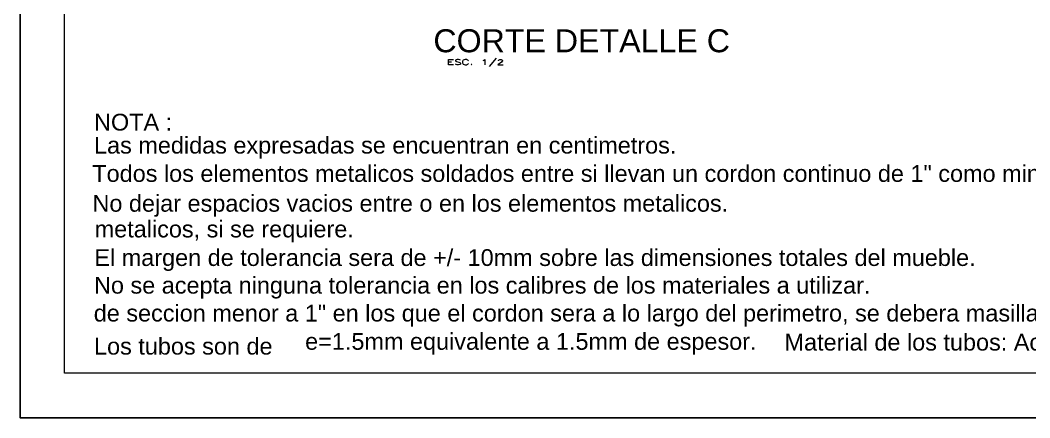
# Model space of a CAD drawing. Header units: inches. Extents: x 0.07 to 5.47, y 0.23 to 3.72.
# Drawn here: x 0.066 to 1.874, y 0.225 to 0.938 of the extents above; entities that cross this region are included whole.
import ezdxf

# ---------------------------------------------------------------- set-up
doc = ezdxf.new("R2010")
doc.units = ezdxf.units.IN
doc.header["$MEASUREMENT"] = 0
for name, color, linetype in [('PDF_PDF2_PDF8_COTAS', 7, 'Continuous'), ('PDF_PDF2_PDF8_PIEZAS', 7, 'Continuous'), ('PDF_PDF2_PDF8_TEXTO', 7, 'Continuous'), ('PDF_Texto', 7, 'Continuous')]:
    doc.layers.add(name, color=color, linetype=linetype)
doc.styles.add('PDF Arial', font='arial.ttf')

msp = doc.modelspace()

# ---------------------------------------------------------------- linework, layer by layer
at = {"layer": 'PDF_PDF2_PDF8_COTAS', "lineweight": 5}
msp.add_lwpolyline([(0.145, 3.6413), (5.3892, 3.6413), (5.3892, 0.305), (0.145, 0.305)], close=True, dxfattribs=at)
at = {"layer": 'PDF_PDF2_PDF8_PIEZAS', "lineweight": 25}
msp.add_lwpolyline([(5.4691, 3.7207), (5.4691, 0.2251), (0.0657, 0.2251), (0.0657, 3.7207)], close=True, dxfattribs=at)
at = {"layer": 'PDF_PDF2_PDF8_TEXTO', "lineweight": 18}
for points in [[(0.9183, 0.8701), (0.9059, 0.8549)], [(0.8418, 0.8583), (0.8328, 0.8583), (0.8328, 0.8678), (0.8418, 0.8678)], [(0.8328, 0.8633), (0.8384, 0.8633)], [(0.8541, 0.8667), (0.853, 0.8673), (0.8508, 0.8678), (0.8485, 0.8678), (0.8463, 0.8673), (0.8451, 0.8667), (0.8451, 0.8656), (0.8457, 0.8645), (0.8463, 0.8645), (0.8474, 0.8639), (0.8513, 0.8628), (0.853, 0.8622), (0.8536, 0.8616), (0.8541, 0.8611), (0.8541, 0.8594), (0.853, 0.8588), (0.8508, 0.8583), (0.8485, 0.8583), (0.8463, 0.8588), (0.8451, 0.8594)], [(0.8688, 0.8656), (0.8677, 0.8667), (0.8665, 0.8673), (0.8654, 0.8678), (0.8626, 0.8678), (0.8609, 0.8673), (0.8592, 0.8667), (0.8586, 0.8656), (0.8581, 0.8645), (0.8581, 0.8616), (0.8586, 0.8605), (0.8592, 0.8594), (0.8609, 0.8588), (0.8626, 0.8583), (0.8654, 0.8583), (0.8665, 0.8588), (0.8677, 0.8594), (0.8688, 0.8605)], [(0.8947, 0.8661), (0.8958, 0.8667), (0.898, 0.8678), (0.898, 0.8583)], [(0.9222, 0.8656), (0.9222, 0.8661), (0.9228, 0.8673), (0.9234, 0.8673), (0.9245, 0.8678), (0.9273, 0.8678), (0.9284, 0.8673), (0.929, 0.8673), (0.9296, 0.8661), (0.9296, 0.865), (0.929, 0.8645), (0.9279, 0.8628), (0.9211, 0.8583), (0.9307, 0.8583)]]:
    msp.add_lwpolyline(points, dxfattribs=at)
msp.add_lwpolyline([(0.8738, 0.8588), (0.8733, 0.8588), (0.8738, 0.8583), (0.8744, 0.8588)], close=True, dxfattribs=at)

# ---------------------------------------------------------------- texts
at = {"layer": 'PDF_Texto', "attachment_point": 7, "style": 'PDF Arial'}
for s, insert, char_height in [('CORTE DETALLE C', (0.8057, 0.8801), 0.041229), ('NOTA :', (0.1979, 0.7399), 0.03005), ('Las medidas expresadas se encuentran en centimetros.', (0.1979, 0.6899), 0.030051), ('Todos los elementos metalicos soldados entre si llevan un cordon continuo de 1" como minimo, salvo aquellos elementos', (0.1948, 0.6392), 0.0300508), ('No dejar espacios vacios entre o en los elementos metalicos.', (0.1951, 0.5857), 0.030051), ('metalicos, si se requiere.', (0.199, 0.5396), 0.030051), ('El margen de tolerancia sera de +/- 10mm sobre las dimensiones totales del mueble.', (0.1985, 0.4884), 0.030051), ('No se acepta ninguna tolerancia en los calibres de los materiales a utilizar.', (0.1979, 0.4388), 0.030051), ('de seccion menor a 1" en los que el cordon sera a lo largo del perimetro, se debera masillar y esmerirar los elementos', (0.1974, 0.3888), 0.0300508), ('Los tubos son de', (0.1979, 0.3381), 0.030051), ('e=1.5mm equivalente a 1.5mm de espesor.', (0.576, 0.3381), 0.030051)]:
    msp.add_mtext(s, dxfattribs=dict(at, insert=insert, char_height=char_height))
at = {"layer": 'PDF_Texto', "insert": (1.4346, 0.3402), "char_height": 0.030051, "width": 1.26178, "attachment_point": 7, "style": 'PDF Arial'}
msp.add_mtext('Material de los tubos: Acero  LAC, Acabado: Pintura electrostática.', dxfattribs=at)

doc.saveas('drawing.dxf')
